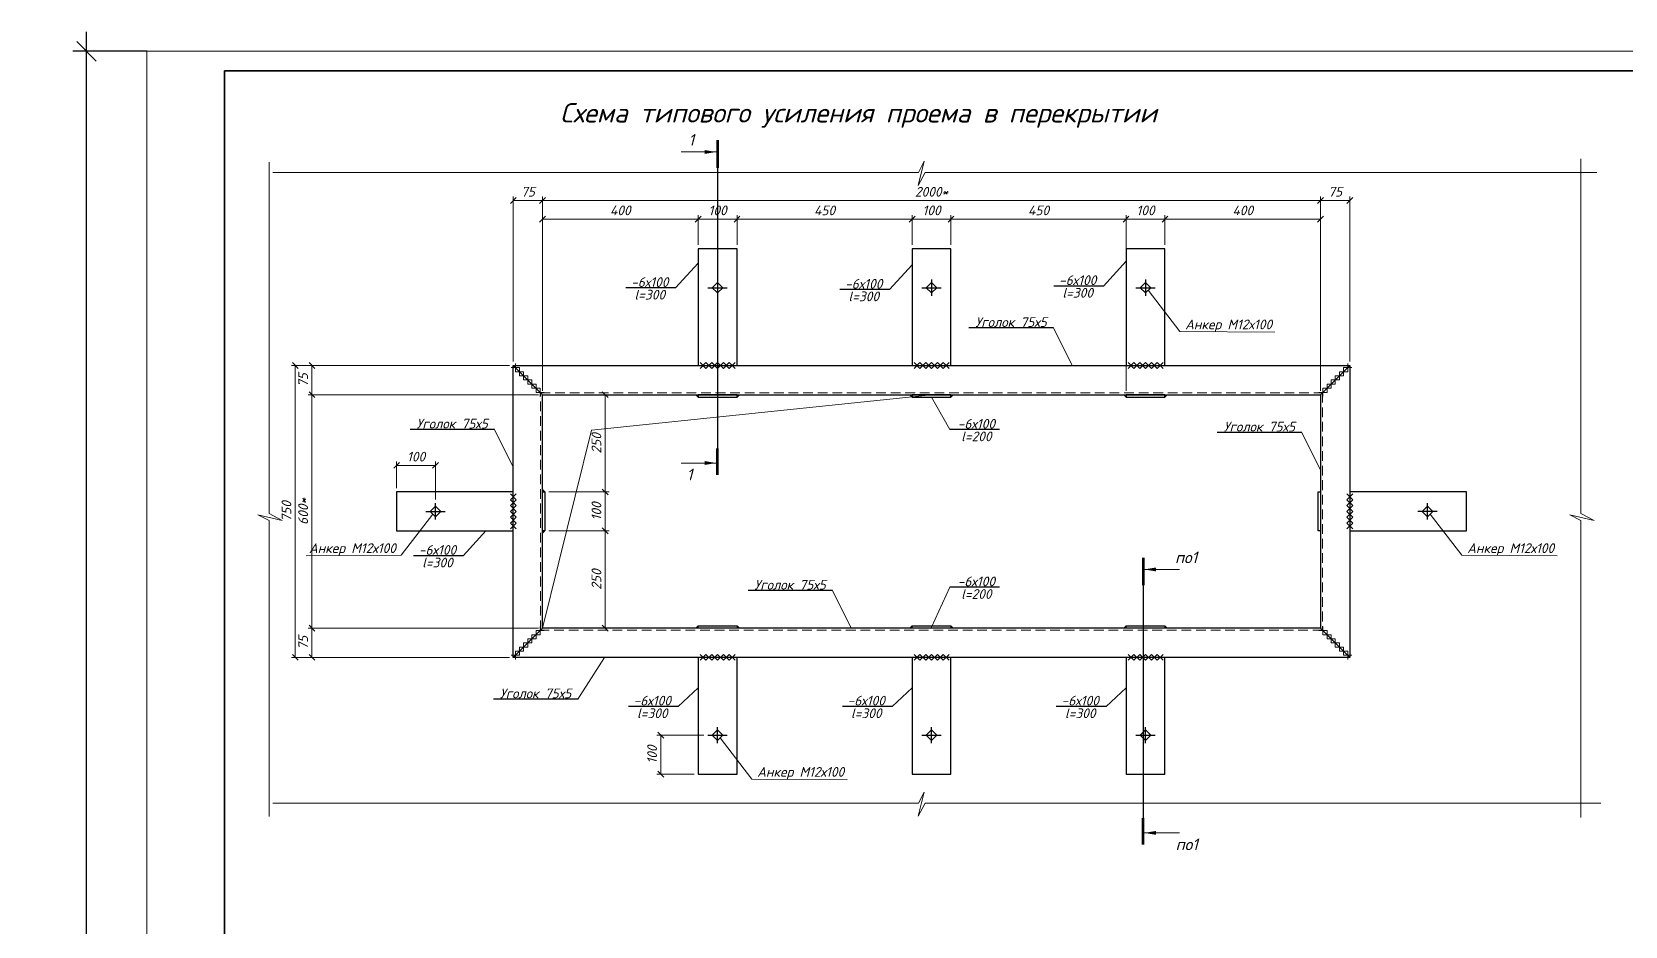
# Model space of a CAD drawing. Header units: millimetres. Extents: x 10124 to 8132345, y -95635 to 1386204.
# Drawn here: x 182564 to 186659, y 27812 to 30110 of the extents above; entities that cross this region are included whole.
import ezdxf
from ezdxf.enums import TextEntityAlignment as Align

# ---------------------------------------------------------------- set-up
doc = ezdxf.new("R2010")
doc.units = ezdxf.units.MM
doc.linetypes.add('невидимая', pattern=[0.375, 0.25, -0.125])
doc.layers.get('DEFPOINTS').update_dxf_attribs({"color": 1})
for name, color, linetype, lineweight in [('013', 7, 'Continuous', 13), ('030', 7, 'Continuous', 30), ('Размер', 140, 'Continuous', 13), ('Разрезы', 54, 'Continuous', 20)]:
    doc.layers.add(name, color=color, linetype=linetype, lineweight=lineweight)
doc.layers.add('ФВ-5', color=7, linetype='Continuous')
doc.styles.add('10', font='isocpeui.ttf', dxfattribs={"height": 25})
doc.styles.add('100', font='isocpeui.ttf', dxfattribs={"height": 250})
doc.styles.add('GOST', font='isocpeur.TTF')
doc.styles.add('БДА100', font='romand.shx', dxfattribs={"width": 0.7})
doc.dimstyles.new('10', dxfattribs={"dimtxt": 37.5, "dimasz": 15, "dimexe": 10, "dimexo": 10, "dimgap": 10, "dimtad": 1, "dimtxsty": '10', "dimblk": 'OBLIQUE', "dimcen": 2.5, "dimadec": 0, "dimazin": 0, "dimtfac": 1, "dimtmove": 0, "dimatfit": 3, "dimfxl": 1, "dimlwd": 15, "dimlwe": 15, "dimarcsym": 0})
doc.dimstyles.new('БДА1', dxfattribs={"dimtxt": 2, "dimasz": 1, "dimexe": 0.7, "dimexo": 0, "dimgap": 0.8, "dimtad": 1, "dimdec": 0, "dimrnd": 1, "dimzin": 0, "dimdsep": 46, "dimtxsty": 'БДА100', "dimblk": 'OBLIQUE', "dimcen": 2, "dimdle": 1, "dimadec": 0, "dimazin": 0, "dimtfac": 1, "dimtdec": 0, "dimtmove": 1, "dimatfit": 3, "dimldrblk": 'NONE', "dimfxl": 0.7, "dimtolj": 1, "dimtzin": 0, "dimlwd": -1, "dimlwe": -1, "dimarcsym": 0})

# ---------------------------------------------------------------- blocks, each defined once
blk = doc.blocks.new('_OBLIQUE')
at = {"color": 0, "linetype": 'ByBlock'}
blk.add_line((-0.5, -0.5), (0.5, 0.5), dxfattribs=at)
blk = doc.blocks.new('*D18')
at = {"layer": 'DEFPOINTS', "color": 0, "transparency": 16777216}
for p, q in [((-15.52, -5), (-15.52, 425)), ((0, 420), (-19.02, 420)), ((0, 0), (-19.02, 0))]:
    blk.add_line(p, q, dxfattribs=at)
for p in [(-15.52, 420), (0, 420), (0, 0)]:
    blk.add_point(p, dxfattribs=at)
at = {"layer": 'DEFPOINTS', "color": 0, "transparency": 16777216, "xscale": 5, "yscale": 5, "zscale": 5}
for p, rotation in [((-15.52, 420), 90), ((-15.52, 0), 270)]:
    blk.add_blockref('_OBLIQUE', p, dxfattribs=dict(at, rotation=rotation))
at = {"layer": 'DEFPOINTS', "color": 0, "lineweight": 0, "transparency": 16777216, "insert": (-24.52, 148.5), "char_height": 10, "attachment_point": 5, "rotation": 90, "style": 'БДА100'}
blk.add_mtext('\\A1;420', dxfattribs=at)
blk = doc.blocks.new('_None')
blk = doc.blocks.new('*D650')
at = {"layer": '013', "color": 0, "lineweight": 15, "ltscale": 100, "transparency": 16777216}
for p, q in [((183876.4, 29187.8), (183876.4, 29686.8)), ((183876.4, 29676.8), (185876.4, 29676.8)), ((185876.4, 29187.8), (185876.4, 29686.8))]:
    blk.add_line(p, q, dxfattribs=at)
at = {"layer": 'DEFPOINTS', "color": 0, "ltscale": 100, "transparency": 16777216}
for p in [(185876.4, 29676.8), (183876.4, 29177.8), (185876.4, 29177.8)]:
    blk.add_point(p, dxfattribs=at)
at = {"layer": '013', "color": 0, "lineweight": 15, "ltscale": 100, "transparency": 16777216, "xscale": 15, "yscale": 15, "zscale": 15, "rotation": 180}
blk.add_blockref('_OBLIQUE', (183876.4, 29676.8), dxfattribs=at)
at = {"layer": '013', "color": 0, "lineweight": 15, "ltscale": 100, "transparency": 16777216, "xscale": 15, "yscale": 15, "zscale": 15}
blk.add_blockref('_OBLIQUE', (185876.4, 29676.8), dxfattribs=at)
at = {"layer": '013', "color": 0, "ltscale": 100, "transparency": 16777216, "insert": (184876.4, 29699.3), "char_height": 25, "attachment_point": 5, "style": '10'}
blk.add_mtext('2000*', dxfattribs=at)
blk = doc.blocks.new('*D651')
at = {"layer": '013', "color": 0, "lineweight": 15, "ltscale": 100, "transparency": 16777216}
for p, q in [((183866.4, 29177.8), (183273.7, 29177.8)), ((183283.7, 28577.8), (183283.7, 29177.8)), ((183866.4, 28577.8), (183273.7, 28577.8))]:
    blk.add_line(p, q, dxfattribs=at)
at = {"layer": 'DEFPOINTS', "color": 0, "ltscale": 100, "transparency": 16777216}
for p in [(183283.7, 29177.8), (183876.4, 29177.8), (183876.4, 28577.8)]:
    blk.add_point(p, dxfattribs=at)
at = {"layer": '013', "color": 0, "lineweight": 15, "ltscale": 100, "transparency": 16777216, "xscale": 15, "yscale": 15, "zscale": 15}
for p, rotation in [((183283.7, 29177.8), 90), ((183283.7, 28577.8), 270)]:
    blk.add_blockref('_OBLIQUE', p, dxfattribs=dict(at, rotation=rotation))
at = {"layer": '013', "color": 0, "ltscale": 100, "transparency": 16777216, "insert": (183261.2, 28877.8), "char_height": 25, "attachment_point": 5, "rotation": 90, "style": '10'}
blk.add_mtext('600*', dxfattribs=at)
blk = doc.blocks.new('*D652')
at = {"layer": '013', "color": 0, "lineweight": 15, "ltscale": 100, "transparency": 16777216}
for p, q in [((183801.4, 29262.8), (183801.4, 29686.8)), ((183876.4, 29676.8), (183801.4, 29676.8)), ((183876.4, 29187.8), (183876.4, 29686.8))]:
    blk.add_line(p, q, dxfattribs=at)
at = {"layer": 'DEFPOINTS', "color": 0, "ltscale": 100, "transparency": 16777216}
for p in [(183801.4, 29676.8), (183801.4, 29252.8), (183876.4, 29177.8)]:
    blk.add_point(p, dxfattribs=at)
at = {"layer": '013', "color": 0, "lineweight": 15, "ltscale": 100, "transparency": 16777216, "xscale": 15, "yscale": 15, "zscale": 15, "rotation": 180}
blk.add_blockref('_OBLIQUE', (183801.4, 29676.8), dxfattribs=at)
at = {"layer": '013', "color": 0, "lineweight": 15, "ltscale": 100, "transparency": 16777216, "xscale": 15, "yscale": 15, "zscale": 15}
blk.add_blockref('_OBLIQUE', (183876.4, 29676.8), dxfattribs=at)
at = {"layer": '013', "color": 0, "ltscale": 100, "transparency": 16777216, "insert": (183838.9, 29699.4), "char_height": 25, "attachment_point": 5, "style": '10'}
blk.add_mtext('75', dxfattribs=at)
blk = doc.blocks.new('*D653')
at = {"layer": '013', "color": 0, "lineweight": 15, "ltscale": 100, "transparency": 16777216}
for p, q in [((185876.4, 29187.8), (185876.4, 29686.8)), ((185876.4, 29676.8), (185951.4, 29676.8)), ((185951.4, 29262.8), (185951.4, 29686.8))]:
    blk.add_line(p, q, dxfattribs=at)
at = {"layer": 'DEFPOINTS', "color": 0, "ltscale": 100, "transparency": 16777216}
for p in [(185951.4, 29676.8), (185951.4, 29252.8), (185876.4, 29177.8)]:
    blk.add_point(p, dxfattribs=at)
at = {"layer": '013', "color": 0, "lineweight": 15, "ltscale": 100, "transparency": 16777216, "xscale": 15, "yscale": 15, "zscale": 15, "rotation": 180}
blk.add_blockref('_OBLIQUE', (185876.4, 29676.8), dxfattribs=at)
at = {"layer": '013', "color": 0, "lineweight": 15, "ltscale": 100, "transparency": 16777216, "xscale": 15, "yscale": 15, "zscale": 15}
blk.add_blockref('_OBLIQUE', (185951.4, 29676.8), dxfattribs=at)
at = {"layer": '013', "color": 0, "ltscale": 100, "transparency": 16777216, "insert": (185913.9, 29699.4), "char_height": 25, "attachment_point": 5, "style": '10'}
blk.add_mtext('75', dxfattribs=at)
blk = doc.blocks.new('*D654')
at = {"layer": '013', "color": 0, "lineweight": 15, "ltscale": 100, "transparency": 16777216}
for p, q in [((183791.4, 29252.8), (183273.7, 29252.8)), ((183283.7, 29177.8), (183283.7, 29252.8)), ((183866.4, 29177.8), (183273.7, 29177.8))]:
    blk.add_line(p, q, dxfattribs=at)
at = {"layer": 'DEFPOINTS', "color": 0, "ltscale": 100, "transparency": 16777216}
for p in [(183283.7, 29252.8), (183801.4, 29252.8), (183876.4, 29177.8)]:
    blk.add_point(p, dxfattribs=at)
at = {"layer": '013', "color": 0, "lineweight": 15, "ltscale": 100, "transparency": 16777216, "xscale": 15, "yscale": 15, "zscale": 15}
for p, rotation in [((183283.7, 29252.8), 90), ((183283.7, 29177.8), 270)]:
    blk.add_blockref('_OBLIQUE', p, dxfattribs=dict(at, rotation=rotation))
at = {"layer": '013', "color": 0, "ltscale": 100, "transparency": 16777216, "insert": (183261.1, 29215.3), "char_height": 25, "attachment_point": 5, "rotation": 90, "style": '10'}
blk.add_mtext('75', dxfattribs=at)
blk = doc.blocks.new('*D655')
at = {"layer": '013', "color": 0, "lineweight": 15, "ltscale": 100, "transparency": 16777216}
for p, q in [((183866.4, 28577.8), (183273.7, 28577.8)), ((183283.7, 28577.8), (183283.7, 28502.8)), ((183791.4, 28502.8), (183273.7, 28502.8))]:
    blk.add_line(p, q, dxfattribs=at)
at = {"layer": 'DEFPOINTS', "color": 0, "ltscale": 100, "transparency": 16777216}
for p in [(183876.4, 28577.8), (183283.7, 28502.8), (183801.4, 28502.8)]:
    blk.add_point(p, dxfattribs=at)
at = {"layer": '013', "color": 0, "lineweight": 15, "ltscale": 100, "transparency": 16777216, "xscale": 15, "yscale": 15, "zscale": 15}
for p, rotation in [((183283.7, 28577.8), 90), ((183283.7, 28502.8), 270)]:
    blk.add_blockref('_OBLIQUE', p, dxfattribs=dict(at, rotation=rotation))
at = {"layer": '013', "color": 0, "ltscale": 100, "transparency": 16777216, "insert": (183261.1, 28540.3), "char_height": 25, "attachment_point": 5, "rotation": 90, "style": '10'}
blk.add_mtext('75', dxfattribs=at)
blk = doc.blocks.new('*D656')
at = {"layer": '013', "color": 0, "lineweight": 15, "ltscale": 100, "transparency": 16777216}
for p, q in [((183886.4, 29177.8), (184047.5, 29177.8)), ((184037.5, 29177.8), (184037.5, 28927.8)), ((183892.4, 28927.8), (184047.5, 28927.8))]:
    blk.add_line(p, q, dxfattribs=at)
at = {"layer": 'DEFPOINTS', "color": 0, "ltscale": 100, "transparency": 16777216}
for p in [(183876.4, 29177.8), (183882.4, 28927.8), (184037.5, 28927.8)]:
    blk.add_point(p, dxfattribs=at)
at = {"layer": '013', "color": 0, "lineweight": 15, "ltscale": 100, "transparency": 16777216, "xscale": 15, "yscale": 15, "zscale": 15}
for p, rotation in [((184037.5, 29177.8), 90), ((184037.5, 28927.8), 270)]:
    blk.add_blockref('_OBLIQUE', p, dxfattribs=dict(at, rotation=rotation))
at = {"layer": '013', "color": 0, "ltscale": 100, "transparency": 16777216, "insert": (184015, 29052.8), "char_height": 25, "attachment_point": 5, "rotation": 90, "style": '10'}
blk.add_mtext('250', dxfattribs=at)
blk = doc.blocks.new('*D657')
at = {"layer": '013', "color": 0, "lineweight": 15, "ltscale": 100, "transparency": 16777216}
for p, q in [((183892.4, 28927.8), (184047.5, 28927.8)), ((184037.5, 28927.8), (184037.5, 28827.8)), ((183892.4, 28827.8), (184047.5, 28827.8))]:
    blk.add_line(p, q, dxfattribs=at)
at = {"layer": 'DEFPOINTS', "color": 0, "ltscale": 100, "transparency": 16777216}
for p in [(183882.4, 28927.8), (183882.4, 28827.8), (184037.5, 28827.8)]:
    blk.add_point(p, dxfattribs=at)
at = {"layer": '013', "color": 0, "lineweight": 15, "ltscale": 100, "transparency": 16777216, "xscale": 15, "yscale": 15, "zscale": 15}
for p, rotation in [((184037.5, 28927.8), 90), ((184037.5, 28827.8), 270)]:
    blk.add_blockref('_OBLIQUE', p, dxfattribs=dict(at, rotation=rotation))
at = {"layer": '013', "color": 0, "ltscale": 100, "transparency": 16777216, "insert": (184015, 28877.8), "char_height": 25, "attachment_point": 5, "rotation": 90, "style": '10'}
blk.add_mtext('100', dxfattribs=at)
blk = doc.blocks.new('*D658')
at = {"layer": '013', "color": 0, "lineweight": 15, "ltscale": 100, "transparency": 16777216}
for p, q in [((183892.4, 28827.8), (184047.5, 28827.8)), ((184037.5, 28577.8), (184037.5, 28827.8)), ((183886.4, 28577.8), (184047.5, 28577.8))]:
    blk.add_line(p, q, dxfattribs=at)
at = {"layer": 'DEFPOINTS', "color": 0, "ltscale": 100, "transparency": 16777216}
for p in [(183882.4, 28827.8), (184037.5, 28827.8), (183876.4, 28577.8)]:
    blk.add_point(p, dxfattribs=at)
at = {"layer": '013', "color": 0, "lineweight": 15, "ltscale": 100, "transparency": 16777216, "xscale": 15, "yscale": 15, "zscale": 15}
for p, rotation in [((184037.5, 28827.8), 90), ((184037.5, 28577.8), 270)]:
    blk.add_blockref('_OBLIQUE', p, dxfattribs=dict(at, rotation=rotation))
at = {"layer": '013', "color": 0, "ltscale": 100, "transparency": 16777216, "insert": (184015, 28702.8), "char_height": 25, "attachment_point": 5, "rotation": 90, "style": '10'}
blk.add_mtext('250', dxfattribs=at)
blk = doc.blocks.new('*D659')
at = {"layer": '013', "color": 0, "lineweight": 15, "ltscale": 100, "transparency": 16777216}
for p, q in [((183876.4, 29187.8), (183876.4, 29639)), ((183876.4, 29629), (184276.4, 29629)), ((184276.4, 29562.8), (184276.4, 29639))]:
    blk.add_line(p, q, dxfattribs=at)
at = {"layer": 'DEFPOINTS', "color": 0, "ltscale": 100, "transparency": 16777216}
for p in [(184276.4, 29629), (184276.4, 29552.8), (183876.4, 29177.8)]:
    blk.add_point(p, dxfattribs=at)
at = {"layer": '013', "color": 0, "lineweight": 15, "ltscale": 100, "transparency": 16777216, "xscale": 15, "yscale": 15, "zscale": 15, "rotation": 180}
blk.add_blockref('_OBLIQUE', (183876.4, 29629), dxfattribs=at)
at = {"layer": '013', "color": 0, "lineweight": 15, "ltscale": 100, "transparency": 16777216, "xscale": 15, "yscale": 15, "zscale": 15}
blk.add_blockref('_OBLIQUE', (184276.4, 29629), dxfattribs=at)
at = {"layer": '013', "color": 0, "ltscale": 100, "transparency": 16777216, "insert": (184076.4, 29651.5), "char_height": 25, "attachment_point": 5, "style": '10'}
blk.add_mtext('400', dxfattribs=at)
blk = doc.blocks.new('*D660')
at = {"layer": '013', "color": 0, "lineweight": 15, "ltscale": 100, "transparency": 16777216}
for p, q in [((184276.4, 29562.8), (184276.4, 29639)), ((184276.4, 29629), (184376.4, 29629)), ((184376.4, 29562.8), (184376.4, 29639))]:
    blk.add_line(p, q, dxfattribs=at)
at = {"layer": 'DEFPOINTS', "color": 0, "ltscale": 100, "transparency": 16777216}
for p in [(184376.4, 29629), (184276.4, 29552.8), (184376.4, 29552.8)]:
    blk.add_point(p, dxfattribs=at)
at = {"layer": '013', "color": 0, "lineweight": 15, "ltscale": 100, "transparency": 16777216, "xscale": 15, "yscale": 15, "zscale": 15, "rotation": 180}
blk.add_blockref('_OBLIQUE', (184276.4, 29629), dxfattribs=at)
at = {"layer": '013', "color": 0, "lineweight": 15, "ltscale": 100, "transparency": 16777216, "xscale": 15, "yscale": 15, "zscale": 15}
blk.add_blockref('_OBLIQUE', (184376.4, 29629), dxfattribs=at)
at = {"layer": '013', "color": 0, "ltscale": 100, "transparency": 16777216, "insert": (184326.4, 29651.5), "char_height": 25, "attachment_point": 5, "style": '10'}
blk.add_mtext('100', dxfattribs=at)
blk = doc.blocks.new('*D661')
at = {"layer": '013', "color": 0, "lineweight": 15, "ltscale": 100, "transparency": 16777216}
for p, q in [((184376.4, 29562.8), (184376.4, 29639)), ((184376.4, 29629), (184826.4, 29629)), ((184826.4, 29562.8), (184826.4, 29639))]:
    blk.add_line(p, q, dxfattribs=at)
at = {"layer": 'DEFPOINTS', "color": 0, "ltscale": 100, "transparency": 16777216}
for p in [(184826.4, 29629), (184376.4, 29552.8), (184826.4, 29552.8)]:
    blk.add_point(p, dxfattribs=at)
at = {"layer": '013', "color": 0, "lineweight": 15, "ltscale": 100, "transparency": 16777216, "xscale": 15, "yscale": 15, "zscale": 15, "rotation": 180}
blk.add_blockref('_OBLIQUE', (184376.4, 29629), dxfattribs=at)
at = {"layer": '013', "color": 0, "lineweight": 15, "ltscale": 100, "transparency": 16777216, "xscale": 15, "yscale": 15, "zscale": 15}
blk.add_blockref('_OBLIQUE', (184826.4, 29629), dxfattribs=at)
at = {"layer": '013', "color": 0, "ltscale": 100, "transparency": 16777216, "insert": (184601.4, 29651.5), "char_height": 25, "attachment_point": 5, "style": '10'}
blk.add_mtext('450', dxfattribs=at)
blk = doc.blocks.new('*D662')
at = {"layer": '013', "color": 0, "lineweight": 15, "ltscale": 100, "transparency": 16777216}
for p, q in [((184926.4, 29562.8), (184926.4, 29639)), ((184926.4, 29629), (185376.4, 29629)), ((185376.4, 29187.8), (185376.4, 29639))]:
    blk.add_line(p, q, dxfattribs=at)
at = {"layer": 'DEFPOINTS', "color": 0, "ltscale": 100, "transparency": 16777216}
for p in [(185376.4, 29629), (184926.4, 29552.8), (185376.4, 29177.8)]:
    blk.add_point(p, dxfattribs=at)
at = {"layer": '013', "color": 0, "lineweight": 15, "ltscale": 100, "transparency": 16777216, "xscale": 15, "yscale": 15, "zscale": 15, "rotation": 180}
blk.add_blockref('_OBLIQUE', (184926.4, 29629), dxfattribs=at)
at = {"layer": '013', "color": 0, "lineweight": 15, "ltscale": 100, "transparency": 16777216, "xscale": 15, "yscale": 15, "zscale": 15}
blk.add_blockref('_OBLIQUE', (185376.4, 29629), dxfattribs=at)
at = {"layer": '013', "color": 0, "ltscale": 100, "transparency": 16777216, "insert": (185151.4, 29651.5), "char_height": 25, "attachment_point": 5, "style": '10'}
blk.add_mtext('450', dxfattribs=at)
blk = doc.blocks.new('*D663')
at = {"layer": '013', "color": 0, "lineweight": 15, "ltscale": 100, "transparency": 16777216}
for p, q in [((184826.4, 29562.8), (184826.4, 29639)), ((184826.4, 29629), (184926.4, 29629)), ((184926.4, 29562.8), (184926.4, 29639))]:
    blk.add_line(p, q, dxfattribs=at)
at = {"layer": 'DEFPOINTS', "color": 0, "ltscale": 100, "transparency": 16777216}
for p in [(184926.4, 29629), (184826.4, 29552.8), (184926.4, 29552.8)]:
    blk.add_point(p, dxfattribs=at)
at = {"layer": '013', "color": 0, "lineweight": 15, "ltscale": 100, "transparency": 16777216, "xscale": 15, "yscale": 15, "zscale": 15, "rotation": 180}
blk.add_blockref('_OBLIQUE', (184826.4, 29629), dxfattribs=at)
at = {"layer": '013', "color": 0, "lineweight": 15, "ltscale": 100, "transparency": 16777216, "xscale": 15, "yscale": 15, "zscale": 15}
blk.add_blockref('_OBLIQUE', (184926.4, 29629), dxfattribs=at)
at = {"layer": '013', "color": 0, "ltscale": 100, "transparency": 16777216, "insert": (184876.4, 29651.5), "char_height": 25, "attachment_point": 5, "style": '10'}
blk.add_mtext('100', dxfattribs=at)
blk = doc.blocks.new('*D664')
at = {"layer": '013', "color": 0, "lineweight": 15, "ltscale": 100, "transparency": 16777216}
for p, q in [((185376.4, 29562.8), (185376.4, 29639)), ((185376.4, 29629), (185476.4, 29629)), ((185476.4, 29562.8), (185476.4, 29639))]:
    blk.add_line(p, q, dxfattribs=at)
at = {"layer": 'DEFPOINTS', "color": 0, "ltscale": 100, "transparency": 16777216}
for p in [(185476.4, 29629), (185376.4, 29552.8), (185476.4, 29552.8)]:
    blk.add_point(p, dxfattribs=at)
at = {"layer": '013', "color": 0, "lineweight": 15, "ltscale": 100, "transparency": 16777216, "xscale": 15, "yscale": 15, "zscale": 15, "rotation": 180}
blk.add_blockref('_OBLIQUE', (185376.4, 29629), dxfattribs=at)
at = {"layer": '013', "color": 0, "lineweight": 15, "ltscale": 100, "transparency": 16777216, "xscale": 15, "yscale": 15, "zscale": 15}
blk.add_blockref('_OBLIQUE', (185476.4, 29629), dxfattribs=at)
at = {"layer": '013', "color": 0, "ltscale": 100, "transparency": 16777216, "insert": (185426.4, 29651.5), "char_height": 25, "attachment_point": 5, "style": '10'}
blk.add_mtext('100', dxfattribs=at)
blk = doc.blocks.new('*D665')
at = {"layer": '013', "color": 0, "lineweight": 15, "ltscale": 100, "transparency": 16777216}
for p, q in [((185476.4, 29562.8), (185476.4, 29639)), ((185476.4, 29629), (185876.4, 29629)), ((185876.4, 29187.8), (185876.4, 29639))]:
    blk.add_line(p, q, dxfattribs=at)
at = {"layer": 'DEFPOINTS', "color": 0, "ltscale": 100, "transparency": 16777216}
for p in [(185876.4, 29629), (185476.4, 29552.8), (185876.4, 29177.8)]:
    blk.add_point(p, dxfattribs=at)
at = {"layer": '013', "color": 0, "lineweight": 15, "ltscale": 100, "transparency": 16777216, "xscale": 15, "yscale": 15, "zscale": 15, "rotation": 180}
blk.add_blockref('_OBLIQUE', (185476.4, 29629), dxfattribs=at)
at = {"layer": '013', "color": 0, "lineweight": 15, "ltscale": 100, "transparency": 16777216, "xscale": 15, "yscale": 15, "zscale": 15}
blk.add_blockref('_OBLIQUE', (185876.4, 29629), dxfattribs=at)
at = {"layer": '013', "color": 0, "ltscale": 100, "transparency": 16777216, "insert": (185676.4, 29651.5), "char_height": 25, "attachment_point": 5, "style": '10'}
blk.add_mtext('400', dxfattribs=at)
blk = doc.blocks.new('*U670')
at = {"layer": 'DEFPOINTS'}
blk.add_line((0, 0), (72.11, 0), dxfattribs=at)
at = {"layer": 'Разрезы', "color": 0}
for p, q in [((-4.07, 0.35), (-4.07, 9.4)), ((75.87, 0.35), (75.87, 9.4))]:
    blk.add_line(p, q, dxfattribs=at)
at = {"layer": 'Разрезы', "color": 0, "lineweight": 60}
for p, q in [((-7.07, 0), (0, 0)), ((78.87, 0), (72.11, 0))]:
    blk.add_line(p, q, dxfattribs=at)
at = {"layer": 'Разрезы', "color": 0}
for points in [[(-4.07, 0.35), (-3.57, 3.35), (-4.57, 3.35)], [(75.87, 0.35), (75.36, 3.35), (76.37, 3.35)]]:
    blk.add_solid(points, dxfattribs=at)
at = {"layer": 'Разрезы', "color": 0, "style": '100'}
for tag, p in [('1', (-7.17, 6.76)), ('2', (78.81, 7.19))]:
    blk.add_attdef(tag, text='', height=3, dxfattribs=at).set_placement(p, align=Align.MIDDLE_CENTER)
blk = doc.blocks.new('*U668')
at = {"layer": 'DEFPOINTS'}
blk.add_line((0, 0), (59.87, 0), dxfattribs=at)
at = {"layer": 'Разрезы', "color": 0, "lineweight": 60}
for p, q in [((-7.07, 0), (0, 0)), ((66.63, 0), (59.87, 0))]:
    blk.add_line(p, q, dxfattribs=at)
at = {"layer": 'Разрезы', "color": 0}
for p, q in [((-4.07, -0.35), (-4.07, -9.4)), ((63.63, -0.35), (63.63, -9.4))]:
    blk.add_line(p, q, dxfattribs=at)
for points in [[(-4.07, -0.35), (-3.57, -3.35), (-4.57, -3.35)], [(63.63, -0.35), (63.12, -3.35), (64.13, -3.35)]]:
    blk.add_solid(points, dxfattribs=at)
at = {"layer": 'Разрезы', "color": 0, "style": '100'}
for tag, p in [('1', (-7.17, -11.08)), ('2', (66.57, -11.24))]:
    blk.add_attdef(tag, text='', height=3, dxfattribs=at).set_placement(p, align=Align.MIDDLE_CENTER)
blk = doc.blocks.new('*D669')
at = {"layer": '013', "color": 0, "lineweight": 15, "ltscale": 100, "transparency": 16777216}
for p, q in [((183791.4, 29252.8), (183230.9, 29252.8)), ((183240.9, 28502.8), (183240.9, 29252.8)), ((183791.4, 28502.8), (183230.9, 28502.8))]:
    blk.add_line(p, q, dxfattribs=at)
at = {"layer": 'DEFPOINTS', "color": 0, "ltscale": 100, "transparency": 16777216}
for p in [(183240.9, 29252.8), (183801.4, 29252.8), (183801.4, 28502.8)]:
    blk.add_point(p, dxfattribs=at)
at = {"layer": '013', "color": 0, "lineweight": 15, "ltscale": 100, "transparency": 16777216, "xscale": 15, "yscale": 15, "zscale": 15}
for p, rotation in [((183240.9, 29252.8), 90), ((183240.9, 28502.8), 270)]:
    blk.add_blockref('_OBLIQUE', p, dxfattribs=dict(at, rotation=rotation))
at = {"layer": '013', "color": 0, "ltscale": 100, "transparency": 16777216, "insert": (183218.2, 28877.8), "char_height": 25, "attachment_point": 5, "rotation": 90, "style": '10'}
blk.add_mtext('750', dxfattribs=at)
blk = doc.blocks.new('*D671')
at = {"layer": '013', "color": 0, "lineweight": 15, "ltscale": 100, "transparency": 16777216}
for p, q in [((183501.4, 28937.8), (183501.4, 29006.1)), ((183501.4, 28996.1), (183601.4, 28996.1)), ((183601.4, 28908.7), (183601.4, 29006.1))]:
    blk.add_line(p, q, dxfattribs=at)
at = {"layer": 'DEFPOINTS', "color": 0, "ltscale": 100, "transparency": 16777216}
for p in [(183601.4, 28996.1), (183501.4, 28927.8), (183601.4, 28898.7)]:
    blk.add_point(p, dxfattribs=at)
at = {"layer": '013', "color": 0, "lineweight": 15, "ltscale": 100, "transparency": 16777216, "xscale": 15, "yscale": 15, "zscale": 15, "rotation": 180}
blk.add_blockref('_OBLIQUE', (183501.4, 28996.1), dxfattribs=at)
at = {"layer": '013', "color": 0, "lineweight": 15, "ltscale": 100, "transparency": 16777216, "xscale": 15, "yscale": 15, "zscale": 15}
blk.add_blockref('_OBLIQUE', (183601.4, 28996.1), dxfattribs=at)
at = {"layer": '013', "color": 0, "ltscale": 100, "transparency": 16777216, "insert": (183551.4, 29018.6), "char_height": 25, "attachment_point": 5, "style": '10'}
blk.add_mtext('100', dxfattribs=at)
blk = doc.blocks.new('*D672')
at = {"layer": '013', "color": 0, "lineweight": 15, "ltscale": 100, "transparency": 16777216}
for p, q in [((184291.3, 28302.8), (184170.5, 28302.8)), ((184180.5, 28202.8), (184180.5, 28302.8)), ((184266.4, 28202.8), (184170.5, 28202.8))]:
    blk.add_line(p, q, dxfattribs=at)
at = {"layer": 'DEFPOINTS', "color": 0, "ltscale": 100, "transparency": 16777216}
for p in [(184180.5, 28302.8), (184301.3, 28302.8), (184276.4, 28202.8)]:
    blk.add_point(p, dxfattribs=at)
at = {"layer": '013', "color": 0, "lineweight": 15, "ltscale": 100, "transparency": 16777216, "xscale": 15, "yscale": 15, "zscale": 15}
for p, rotation in [((184180.5, 28302.8), 90), ((184180.5, 28202.8), 270)]:
    blk.add_blockref('_OBLIQUE', p, dxfattribs=dict(at, rotation=rotation))
at = {"layer": '013', "color": 0, "ltscale": 100, "transparency": 16777216, "insert": (184158, 28252.8), "char_height": 25, "attachment_point": 5, "rotation": 90, "style": '10'}
blk.add_mtext('100', dxfattribs=at)
blk = doc.blocks.new('*U16')
at = {"color": 44, "lineweight": 20, "ltscale": 10}
for p, q in [((594, 420), (0, 420)), ((0, 420), (0, 0))]:
    blk.add_line(p, q, dxfattribs=at)
at = {"color": 137, "lineweight": 35, "ltscale": 10}
for p, q in [((589, 415), (20, 415)), ((20, 415), (20, 5))]:
    blk.add_line(p, q, dxfattribs=at)
at = {"color": 44, "lineweight": 13, "style": 'GOST', "oblique": 10, "width": 0.8}
for tag in ['ФОРМАТВЕРТ', 'ФОРМАТГОРИЗ']:
    blk.add_attdef(tag, (542.98, 1.6), '', height=2, dxfattribs=at)
at = {"layer": 'DEFPOINTS', "color": 251, "lineweight": 0}
dim = blk.add_linear_dim(base=(-15.52, 420), p1=(0, 0), p2=(0, 420), angle=90, dimstyle='БДА1', override={"dimscale": 5}, dxfattribs=at)
dim.commit()
dim.dimension.update_dxf_attribs({"geometry": '*D18', "text_midpoint": (-15.52, 148.5), "dimtype": 128})

msp = doc.modelspace()

# ---------------------------------------------------------------- hatches: boundary and pattern name
at = {"layer": 'ФВ-5', "ltscale": 100}
h = msp.add_hatch(color=256, dxfattribs=at)
h.dxf.hatch_style = 1
h.paths.add_polyline_path([(184270.406, 29177.809), (184276.406, 29177.809), (184276.406, 29171.809)])
h = msp.add_hatch(color=256, dxfattribs=at)
h.dxf.hatch_style = 1
h.paths.add_polyline_path([(184382.406, 29177.809), (184376.406, 29177.809), (184376.406, 29171.809)])
h = msp.add_hatch(color=256, dxfattribs=at)
h.dxf.hatch_style = 1
h.paths.add_polyline_path([(184820.406, 29177.809), (184826.406, 29177.809), (184826.406, 29171.809)])
h = msp.add_hatch(color=256, dxfattribs=at)
h.dxf.hatch_style = 1
h.paths.add_polyline_path([(184932.406, 29177.809), (184926.406, 29177.809), (184926.406, 29171.809)])
h = msp.add_hatch(color=256, dxfattribs=at)
h.dxf.hatch_style = 1
h.paths.add_polyline_path([(185370.406, 29177.809), (185376.406, 29177.809), (185376.406, 29171.809)])
h = msp.add_hatch(color=256, dxfattribs=at)
h.dxf.hatch_style = 1
h.paths.add_polyline_path([(185482.406, 29177.809), (185476.406, 29177.809), (185476.406, 29171.809)])
h = msp.add_hatch(color=256, dxfattribs=at)
h.dxf.hatch_style = 1
h.paths.add_polyline_path([(183876.406, 28933.809), (183876.406, 28927.809), (183882.406, 28927.809)])
h = msp.add_hatch(color=256, dxfattribs=at)
h.dxf.hatch_style = 1
h.paths.add_polyline_path([(183876.406, 28821.809), (183876.406, 28827.809), (183882.406, 28827.809)])
h = msp.add_hatch(color=256, dxfattribs=at)
h.dxf.hatch_style = 1
h.paths.add_polyline_path([(184270.406, 28577.809), (184276.406, 28577.809), (184276.406, 28583.809)])
h = msp.add_hatch(color=256, dxfattribs=at)
h.dxf.hatch_style = 1
h.paths.add_polyline_path([(184382.406, 28577.809), (184376.406, 28577.809), (184376.406, 28583.809)])
h = msp.add_hatch(color=256, dxfattribs=at)
h.dxf.hatch_style = 1
h.paths.add_polyline_path([(184820.406, 28577.809), (184826.406, 28577.809), (184826.406, 28583.809)])
h = msp.add_hatch(color=256, dxfattribs=at)
h.dxf.hatch_style = 1
h.paths.add_polyline_path([(184932.406, 28577.809), (184926.406, 28577.809), (184926.406, 28583.809)])
h = msp.add_hatch(color=256, dxfattribs=at)
h.dxf.hatch_style = 1
h.paths.add_polyline_path([(185370.406, 28577.809), (185376.406, 28577.809), (185376.406, 28583.809)])
h = msp.add_hatch(color=256, dxfattribs=at)
h.dxf.hatch_style = 1
h.paths.add_polyline_path([(185482.406, 28577.809), (185476.406, 28577.809), (185476.406, 28583.809)])

# ---------------------------------------------------------------- linework, layer by layer
at = {"ltscale": 100}
for p, q in [((184218.487, 29452.164), (184090.596, 29452.164)), ((184301.348, 29452.809), (184351.463, 29452.809)), ((184326.406, 29473.673), (184326.406, 29431.944)), ((184768.487, 29447.802), (184640.596, 29447.802)), ((184851.348, 29452.809), (184901.463, 29452.809)), ((184876.406, 29473.673), (184876.406, 29431.944)), ((185318.487, 29457.027), (185190.596, 29457.027)), ((185401.348, 29452.809), (185451.463, 29452.809)), ((185426.406, 29473.673), (185426.406, 29431.944)), ((185189.753, 29349.337), (184972.684, 29349.337)), ((183753.037, 29088.386), (183535.967, 29088.386)), ((185051.491, 29088.01), (184923.6, 29088.01)), ((185828.037, 29080.715), (185610.967, 29080.715)), ((183576.348, 28877.809), (183626.463, 28877.809)), ((183601.406, 28856.944), (183601.406, 28898.673)), ((186176.463, 28877.809), (186126.348, 28877.809)), ((186151.406, 28856.944), (186151.406, 28898.673)), ((183672.777, 28763.811), (183544.886, 28763.811)), ((184621.719, 28674.337), (184404.65, 28674.337)), ((185051.491, 28682.925), (184923.6, 28682.925)), ((183967.436, 28395.117), (183750.366, 28395.117)), ((184225.017, 28376.518), (184097.125, 28376.518)), ((184775.017, 28376.518), (184647.125, 28376.518)), ((185325.017, 28376.518), (185197.125, 28376.518)), ((184301.348, 28302.809), (184351.463, 28302.809)), ((184326.406, 28281.944), (184326.406, 28323.673)), ((184851.348, 28302.809), (184901.463, 28302.809)), ((184876.406, 28281.944), (184876.406, 28323.673)), ((185401.348, 28302.809), (185451.463, 28302.809)), ((185426.406, 28281.944), (185426.406, 28323.673))]:
    msp.add_line(p, q, dxfattribs=at)
at = {"layer": '013', "ltscale": 100}
for p, q in [((184276.406, 29516.161), (184218.487, 29452.164)), ((184826.406, 29511.799), (184768.487, 29447.802)), ((185376.406, 29521.025), (185318.487, 29457.027)), ((185238.123, 29252.809), (185189.753, 29349.337)), ((183817.295, 29247.526), (183796.082, 29247.526)), ((183806.688, 29258.133), (183806.688, 29236.919)), ((183817.295, 29247.526), (183817.295, 29226.313)), ((184296.406, 29260.309), (184281.406, 29245.309)), ((184296.406, 29245.309), (184281.406, 29260.309)), ((184311.406, 29260.309), (184296.406, 29245.309)), ((184311.406, 29245.309), (184296.406, 29260.309)), ((184326.406, 29260.309), (184311.406, 29245.309)), ((184326.406, 29245.309), (184311.406, 29260.309)), ((184341.406, 29260.309), (184326.406, 29245.309)), ((184341.406, 29245.309), (184326.406, 29260.309)), ((184356.406, 29260.309), (184341.406, 29245.309)), ((184356.406, 29245.309), (184341.406, 29260.309)), ((184371.406, 29260.309), (184356.406, 29245.309)), ((184371.406, 29245.309), (184356.406, 29260.309)), ((184846.406, 29260.309), (184831.406, 29245.309)), ((184846.406, 29245.309), (184831.406, 29260.309)), ((184861.406, 29260.309), (184846.406, 29245.309)), ((184861.406, 29245.309), (184846.406, 29260.309)), ((184876.406, 29260.309), (184861.406, 29245.309)), ((184876.406, 29245.309), (184861.406, 29260.309)), ((184891.406, 29260.309), (184876.406, 29245.309)), ((184891.406, 29245.309), (184876.406, 29260.309)), ((184906.406, 29260.309), (184891.406, 29245.309)), ((184906.406, 29245.309), (184891.406, 29260.309)), ((184921.406, 29260.309), (184906.406, 29245.309)), ((184921.406, 29245.309), (184906.406, 29260.309)), ((185396.406, 29260.309), (185381.406, 29245.309)), ((185396.406, 29245.309), (185381.406, 29260.309)), ((185411.406, 29260.309), (185396.406, 29245.309)), ((185411.406, 29245.309), (185396.406, 29260.309)), ((185426.406, 29260.309), (185411.406, 29245.309)), ((185426.406, 29245.309), (185411.406, 29260.309)), ((185441.406, 29260.309), (185426.406, 29245.309)), ((185441.406, 29245.309), (185426.406, 29260.309)), ((185456.406, 29260.309), (185441.406, 29245.309)), ((185456.406, 29245.309), (185441.406, 29260.309)), ((185471.406, 29260.309), (185456.406, 29245.309)), ((185471.406, 29245.309), (185456.406, 29260.309)), ((185935.517, 29247.526), (185935.517, 29226.313)), ((185935.517, 29247.526), (185956.73, 29247.526)), ((185946.123, 29258.133), (185946.123, 29236.919)), ((183827.902, 29236.919), (183806.688, 29236.919)), ((183838.508, 29226.313), (183817.295, 29226.313)), ((183827.902, 29236.919), (183827.902, 29215.706)), ((183849.115, 29215.706), (183827.902, 29215.706)), ((183838.508, 29226.313), (183838.508, 29205.1)), ((183859.721, 29205.1), (183838.508, 29205.1)), ((183849.115, 29215.706), (183849.115, 29194.493)), ((183859.721, 29205.1), (183859.721, 29183.886)), ((185893.09, 29205.1), (185914.303, 29205.1)), ((185893.09, 29205.1), (185893.09, 29183.886)), ((185903.697, 29215.706), (185903.697, 29194.493)), ((185903.697, 29215.706), (185924.91, 29215.706)), ((185914.303, 29226.313), (185935.517, 29226.313)), ((185914.303, 29226.313), (185914.303, 29205.1)), ((185924.91, 29236.919), (185924.91, 29215.706)), ((185924.91, 29236.919), (185946.123, 29236.919)), ((183870.328, 29194.493), (183849.115, 29194.493)), ((183880.935, 29183.886), (183859.721, 29183.886)), ((183870.328, 29194.493), (183870.328, 29173.28)), ((184270.406, 29177.809), (184276.406, 29171.809)), ((184382.406, 29177.809), (184376.406, 29171.809)), ((184820.406, 29177.809), (184826.406, 29171.809)), ((184923.6, 29088.01), (184876.406, 29171.809)), ((184932.406, 29177.809), (184926.406, 29171.809)), ((185370.406, 29177.809), (185376.406, 29171.809)), ((185482.406, 29177.809), (185476.406, 29171.809)), ((185871.877, 29183.886), (185893.09, 29183.886)), ((185882.484, 29194.493), (185882.484, 29173.28)), ((185882.484, 29194.493), (185903.697, 29194.493)), ((183801.406, 28991.857), (183753.037, 29088.386)), ((185876.406, 28984.187), (185828.037, 29080.715)), ((183793.906, 28922.809), (183808.906, 28907.809)), ((183808.906, 28922.809), (183793.906, 28907.809)), ((183876.406, 28933.809), (183882.406, 28927.809)), ((185943.906, 28922.809), (185958.906, 28907.809)), ((185958.906, 28922.809), (185943.906, 28907.809)), ((183793.906, 28907.809), (183808.906, 28892.809)), ((183808.906, 28907.809), (183793.906, 28892.809)), ((183793.906, 28892.809), (183808.906, 28877.809)), ((183808.906, 28892.809), (183793.906, 28877.809)), ((183793.906, 28877.809), (183808.906, 28862.809)), ((183808.906, 28877.809), (183793.906, 28862.809)), ((185943.906, 28907.809), (185958.906, 28892.809)), ((185958.906, 28907.809), (185943.906, 28892.809)), ((185943.906, 28892.809), (185958.906, 28877.809)), ((185958.906, 28892.809), (185943.906, 28877.809)), ((185943.906, 28877.809), (185958.906, 28862.809)), ((185958.906, 28877.809), (185943.906, 28862.809)), ((183793.906, 28862.809), (183808.906, 28847.809)), ((183808.906, 28862.809), (183793.906, 28847.809)), ((183793.906, 28847.809), (183808.906, 28832.809)), ((183808.906, 28847.809), (183793.906, 28832.809)), ((185943.906, 28862.809), (185958.906, 28847.809)), ((185958.906, 28862.809), (185943.906, 28847.809)), ((185943.906, 28847.809), (185958.906, 28832.809)), ((185958.906, 28847.809), (185943.906, 28832.809)), ((183730.696, 28827.809), (183672.777, 28763.811)), ((183876.406, 28821.809), (183882.406, 28827.809)), ((184670.088, 28577.809), (184621.719, 28674.337)), ((184923.6, 28682.925), (184876.406, 28580.809)), ((183859.721, 28550.518), (183838.508, 28550.518)), ((183838.508, 28529.304), (183838.508, 28550.518)), ((183849.115, 28539.911), (183849.115, 28561.124)), ((183870.328, 28561.124), (183849.115, 28561.124)), ((183880.935, 28571.731), (183859.721, 28571.731)), ((183859.721, 28550.518), (183859.721, 28571.731)), ((183870.328, 28561.124), (183870.328, 28582.337)), ((184270.406, 28577.809), (184276.406, 28583.809)), ((184376.406, 28577.809), (184276.406, 28577.809)), ((184382.406, 28577.809), (184376.406, 28583.809)), ((184820.406, 28577.809), (184826.406, 28583.809)), ((184932.406, 28577.809), (184926.406, 28583.809)), ((185370.406, 28577.809), (185376.406, 28583.809)), ((185482.406, 28577.809), (185476.406, 28583.809)), ((185871.877, 28571.731), (185893.09, 28571.731)), ((185882.484, 28561.124), (185882.484, 28582.337)), ((185882.484, 28561.124), (185903.697, 28561.124)), ((185893.09, 28550.518), (185893.09, 28571.731)), ((185893.09, 28550.518), (185914.303, 28550.518)), ((185903.697, 28539.911), (185903.697, 28561.124)), ((185914.303, 28529.304), (185914.303, 28550.518)), ((183817.295, 28508.091), (183796.082, 28508.091)), ((183827.902, 28518.698), (183806.688, 28518.698)), ((183806.688, 28497.485), (183806.688, 28518.698)), ((183838.508, 28529.304), (183817.295, 28529.304)), ((183817.295, 28508.091), (183817.295, 28529.304)), ((183827.902, 28518.698), (183827.902, 28539.911)), ((183849.115, 28539.911), (183827.902, 28539.911)), ((184296.406, 28510.309), (184281.406, 28495.309)), ((184296.406, 28495.309), (184281.406, 28510.309)), ((184311.406, 28510.309), (184296.406, 28495.309)), ((184311.406, 28495.309), (184296.406, 28510.309)), ((184326.406, 28510.309), (184311.406, 28495.309)), ((184326.406, 28495.309), (184311.406, 28510.309)), ((184341.406, 28510.309), (184326.406, 28495.309)), ((184341.406, 28495.309), (184326.406, 28510.309)), ((184356.406, 28510.309), (184341.406, 28495.309)), ((184356.406, 28495.309), (184341.406, 28510.309)), ((184371.406, 28510.309), (184356.406, 28495.309)), ((184371.406, 28495.309), (184356.406, 28510.309)), ((184846.406, 28510.309), (184831.406, 28495.309)), ((184846.406, 28495.309), (184831.406, 28510.309)), ((184861.406, 28510.309), (184846.406, 28495.309)), ((184861.406, 28495.309), (184846.406, 28510.309)), ((184876.406, 28510.309), (184861.406, 28495.309)), ((184876.406, 28495.309), (184861.406, 28510.309)), ((184891.406, 28510.309), (184876.406, 28495.309)), ((184891.406, 28495.309), (184876.406, 28510.309)), ((184906.406, 28510.309), (184891.406, 28495.309)), ((184906.406, 28495.309), (184891.406, 28510.309)), ((184921.406, 28510.309), (184906.406, 28495.309)), ((184921.406, 28495.309), (184906.406, 28510.309)), ((185396.406, 28510.309), (185381.406, 28495.309)), ((185396.406, 28495.309), (185381.406, 28510.309)), ((185411.406, 28510.309), (185396.406, 28495.309)), ((185411.406, 28495.309), (185396.406, 28510.309)), ((185426.406, 28510.309), (185411.406, 28495.309)), ((185426.406, 28495.309), (185411.406, 28510.309)), ((185441.406, 28510.309), (185426.406, 28495.309)), ((185441.406, 28495.309), (185426.406, 28510.309)), ((185456.406, 28510.309), (185441.406, 28495.309)), ((185456.406, 28495.309), (185441.406, 28510.309)), ((185471.406, 28510.309), (185456.406, 28495.309)), ((185471.406, 28495.309), (185456.406, 28510.309)), ((185903.697, 28539.911), (185924.91, 28539.911)), ((185914.303, 28529.304), (185935.517, 28529.304)), ((185924.91, 28518.698), (185924.91, 28539.911)), ((185924.91, 28518.698), (185946.123, 28518.698)), ((185935.517, 28508.091), (185935.517, 28529.304)), ((185935.517, 28508.091), (185956.73, 28508.091)), ((185946.123, 28497.485), (185946.123, 28518.698)), ((184035.328, 28502.809), (183967.436, 28395.117)), ((184276.406, 28424.719), (184225.017, 28376.518)), ((184826.406, 28424.719), (184775.017, 28376.518)), ((185376.406, 28424.719), (185325.017, 28376.518))]:
    msp.add_line(p, q, dxfattribs=at)
for points in [[(183173.631, 28093.772), (183173.631, 28854.604), (183144.986, 28869.122), (183207.252, 28854.166), (183173.631, 28872.115), (183173.631, 29775.13)], [(183183.199, 29749.003), (184842.683, 29749.003), (184857.201, 29777.649), (184842.245, 29715.383), (184860.193, 29749.003), (186586.406, 29749.003)], [(186545.774, 28091.121), (186545.774, 28854.604), (186517.128, 28869.122), (186579.394, 28854.166), (186545.774, 28872.115), (186545.774, 29784.164)], [(185433.156, 29446.059), (185514.483, 29340.016), (185759.132, 29338.803)], [(183876.406, 28577.809), (184002.02, 29086.804), (184876.406, 29177.809)], [(183594.656, 28871.059), (183513.328, 28765.016), (183268.68, 28763.803)], [(186158.156, 28871.059), (186239.483, 28765.016), (186484.132, 28763.803)], [(184333.156, 28296.059), (184414.483, 28190.016), (184659.132, 28188.803)], [(183183.156, 28127.966), (184842.683, 28127.966), (184857.201, 28156.611), (184842.245, 28094.346), (184860.193, 28127.966), (186596.39, 28127.966)]]:
    msp.add_lwpolyline(points, dxfattribs=at)
at = {"layer": '013', "linetype": 'невидимая', "ltscale": 100}
msp.add_lwpolyline([(183871.406, 29182.809), (185881.406, 29182.809), (185881.406, 28572.809), (183871.406, 28572.809)], close=True, dxfattribs=at)
at = {"layer": '030', "ltscale": 100}
for p, q in [((183876.406, 29177.809), (183801.406, 29252.809)), ((185876.406, 29177.809), (185951.406, 29252.809)), ((183876.406, 28577.809), (183801.406, 28502.809)), ((185876.406, 28577.809), (185951.406, 28502.809))]:
    msp.add_line(p, q, dxfattribs=at)
for points in [[(184276.406, 29252.809), (184376.406, 29252.809), (184376.406, 29552.809), (184276.406, 29552.809)], [(184826.406, 29252.809), (184926.406, 29252.809), (184926.406, 29552.809), (184826.406, 29552.809)], [(185376.406, 29252.809), (185476.406, 29252.809), (185476.406, 29552.809), (185376.406, 29552.809)], [(183801.406, 29252.809), (185951.406, 29252.809), (185951.406, 28502.809), (183801.406, 28502.809)], [(183501.406, 28927.809), (183501.406, 28827.809), (183801.406, 28827.809), (183801.406, 28927.809)], [(185951.406, 28927.809), (185951.406, 28827.809), (186251.406, 28827.809), (186251.406, 28927.809)], [(184276.406, 28202.809), (184376.406, 28202.809), (184376.406, 28502.809), (184276.406, 28502.809)], [(184826.406, 28202.809), (184926.406, 28202.809), (184926.406, 28502.809), (184826.406, 28502.809)], [(185376.406, 28202.809), (185476.406, 28202.809), (185476.406, 28502.809), (185376.406, 28502.809)]]:
    msp.add_lwpolyline(points, close=True, dxfattribs=at)
for points in [[(184312.906, 29452.809), (184326.406, 29439.309), (184339.906, 29452.809), (184326.406, 29466.309), (184312.906, 29452.809)], [(184862.906, 29452.809), (184876.406, 29439.309), (184889.906, 29452.809), (184876.406, 29466.309), (184862.906, 29452.809)], [(185412.906, 29452.809), (185426.406, 29439.309), (185439.906, 29452.809), (185426.406, 29466.309), (185412.906, 29452.809)], [(183876.406, 29177.809), (185876.406, 29177.809), (185876.406, 28577.809), (183876.406, 28577.809), (183876.406, 29177.809)], [(184276.406, 29171.809), (184376.406, 29171.809), (184376.406, 29177.809), (184276.406, 29177.809), (184276.406, 29171.809)], [(184826.406, 29171.809), (184926.406, 29171.809), (184926.406, 29177.809), (184826.406, 29177.809), (184826.406, 29171.809)], [(185376.406, 29171.809), (185476.406, 29171.809), (185476.406, 29177.809), (185376.406, 29177.809), (185376.406, 29171.809)], [(183876.406, 28827.809), (183876.406, 28927.809), (183882.406, 28927.809), (183882.406, 28827.809), (183876.406, 28827.809)], [(185870.406, 28827.809), (185870.406, 28927.809), (185876.406, 28927.809), (185876.406, 28827.809), (185870.406, 28827.809)], [(183587.906, 28877.809), (183601.406, 28891.309), (183614.906, 28877.809), (183601.406, 28864.309), (183587.906, 28877.809)], [(186164.906, 28877.809), (186151.406, 28891.309), (186137.906, 28877.809), (186151.406, 28864.309), (186164.906, 28877.809)], [(184276.406, 28583.809), (184376.406, 28583.809), (184376.406, 28577.809), (184276.406, 28577.809), (184276.406, 28583.809)], [(184826.406, 28583.809), (184926.406, 28583.809), (184926.406, 28577.809), (184826.406, 28577.809), (184826.406, 28583.809)], [(185376.406, 28583.809), (185476.406, 28583.809), (185476.406, 28577.809), (185376.406, 28577.809), (185376.406, 28583.809)], [(184312.906, 28302.809), (184326.406, 28316.309), (184339.906, 28302.809), (184326.406, 28289.309), (184312.906, 28302.809)], [(184862.906, 28302.809), (184876.406, 28316.309), (184889.906, 28302.809), (184876.406, 28289.309), (184862.906, 28302.809)], [(185412.906, 28302.809), (185426.406, 28316.309), (185439.906, 28302.809), (185426.406, 28289.309), (185412.906, 28302.809)]]:
    msp.add_lwpolyline(points, dxfattribs=at)

# ---------------------------------------------------------------- block references
at = {"xscale": 10, "yscale": 10, "zscale": 10}
msp.add_blockref('*U16', (182859.341, 25860.225), dxfattribs=at)
at = {"layer": 'Размер'}
ref = msp.add_blockref('*U670', (184326.406, 29760.889), dxfattribs=dict(at, xscale=-10, yscale=10, zscale=10, rotation=90))
ref.add_attrib('1', '1', dxfattribs={"layer": 'Разрезы', "color": 0, "height": 30, "style": '100'}).set_placement((184258.804, 29832.629), align=Align.MIDDLE_CENTER)
ref.add_attrib('2', '1', dxfattribs={"layer": 'Разрезы', "color": 0, "height": 30, "style": '100'}).set_placement((184254.51, 28972.768), align=Align.MIDDLE_CENTER)
ref = msp.add_blockref('*U668', (185420.097, 28688.013), dxfattribs=dict(at, xscale=-10, yscale=10, zscale=10, rotation=90))
ref.add_attrib('1', 'по1', dxfattribs={"layer": 'Разрезы', "color": 0, "height": 30, "style": '100'}).set_placement((185530.873, 28759.754), align=Align.MIDDLE_CENTER)
ref.add_attrib('2', 'по1', dxfattribs={"layer": 'Разрезы', "color": 0, "height": 30, "style": '100'}).set_placement((185532.466, 28022.298), align=Align.MIDDLE_CENTER)

# ---------------------------------------------------------------- texts
at = {"color": 0, "lineweight": 9, "insert": (184657.697, 29895.478), "char_height": 50, "width": 2395.44136, "attachment_point": 5, "style": '10'}
msp.add_mtext('\\pxi1.23419;Схема типового усиления проема в перекрытии', dxfattribs=at)
at = {"ltscale": 100, "char_height": 25, "attachment_point": 5, "style": '10'}
for s, insert in [('-6х100', (184152.117, 29467.201)), ('l=300', (184152.117, 29434.826)), ('-6х100', (184702.117, 29462.839)), ('-6х100', (185252.117, 29472.064)), ('l=300', (185252.117, 29439.689)), ('l=300', (184702.117, 29430.464)), ('Уголок 75х5', (185080.883, 29364.374)), ('Анкер М12х100', (185639.984, 29355.053)), ('Уголок 75х5', (183644.167, 29103.423)), ('-6х100', (184991.592, 29103.047)), ('l=200', (184991.592, 29070.672)), ('Уголок 75х5', (185719.167, 29095.752)), ('Анкер М12х100', (183387.827, 28780.053)), ('-6х100', (183606.407, 28778.848)), ('Анкер М12х100', (186364.984, 28780.053)), ('l=300', (183606.407, 28746.473)), ('-6х100', (184991.592, 28697.962)), ('Уголок 75х5', (184512.849, 28689.374)), ('l=200', (184991.592, 28665.588)), ('Уголок 75х5', (183858.565, 28410.154)), ('-6х100', (184158.647, 28391.555)), ('-6х100', (184708.647, 28391.555)), ('-6х100', (185258.647, 28391.555)), ('l=300', (184158.647, 28359.18)), ('l=300', (184708.647, 28359.18)), ('l=300', (185258.647, 28359.18)), ('Анкер М12х100', (184539.984, 28205.053))]:
    msp.add_mtext(s, dxfattribs=dict(at, insert=insert))

# ---------------------------------------------------------------- dimensions: what is measured, and where the dimension line sits
at = {"layer": '013', "ltscale": 100}
for base, p1, p2, picture, middle in [((183801.406, 29676.786), (183876.406, 29177.809), (183801.406, 29252.809), '*D652', (183838.906, 29699.447)), ((184276.406, 29628.99), (183876.406, 29177.809), (184276.406, 29552.809), '*D659', (184076.406, 29651.49)), ((184826.406, 29628.99), (184376.406, 29552.809), (184826.406, 29552.809), '*D661', (184601.406, 29651.49)), ((184926.406, 29628.99), (184826.406, 29552.809), (184926.406, 29552.809), '*D663', (184876.406, 29651.49)), ((185376.406, 29628.99), (184926.406, 29552.809), (185376.406, 29177.809), '*D662', (185151.406, 29651.49)), ((185476.406, 29628.99), (185376.406, 29552.809), (185476.406, 29552.809), '*D664', (185426.406, 29651.49)), ((185876.406, 29628.99), (185476.406, 29552.809), (185876.406, 29177.809), '*D665', (185676.406, 29651.49)), ((183601.406, 28996.096), (183501.406, 28927.809), (183601.406, 28898.673), '*D671', (183551.406, 29018.596))]:
    dim = msp.add_linear_dim(base=base, p1=p1, p2=p2, dimstyle='10', dxfattribs=at)
    dim.commit()
    dim.dimension.update_dxf_attribs({"geometry": picture, "text_midpoint": middle})
dim = msp.add_linear_dim(base=(185876.406, 29676.786), p1=(183876.406, 29177.809), p2=(185876.406, 29177.809), text='2000*', dimstyle='10', dxfattribs=at)
dim.commit()
dim.dimension.update_dxf_attribs({"geometry": '*D650', "text_midpoint": (184876.406, 29699.286)})
for base, p1, p2, angle, picture, middle in [((185951.406, 29676.786), (185876.406, 29177.809), (185951.406, 29252.809), 180, '*D653', (185913.906, 29699.447)), ((183240.887, 29252.809), (183801.406, 28502.809), (183801.406, 29252.809), 90, '*D669', (183218.226, 28877.809)), ((183283.735, 29252.809), (183876.406, 29177.809), (183801.406, 29252.809), 90, '*D654', (183261.074, 29215.309)), ((184037.487, 28927.809), (183876.406, 29177.809), (183882.406, 28927.809), 90, '*D656', (184014.987, 29052.809)), ((184037.487, 28827.809), (183882.406, 28927.809), (183882.406, 28827.809), 90, '*D657', (184014.987, 28877.809)), ((184037.487, 28827.809), (183876.406, 28577.809), (183882.406, 28827.809), 90, '*D658', (184014.987, 28702.809)), ((183283.735, 28502.809), (183876.406, 28577.809), (183801.406, 28502.809), 90, '*D655', (183261.074, 28540.309)), ((184180.47, 28302.809), (184276.406, 28202.809), (184301.348, 28302.809), 90, '*D672', (184157.97, 28252.809))]:
    dim = msp.add_linear_dim(base=base, p1=p1, p2=p2, angle=angle, dimstyle='10', dxfattribs=at)
    dim.commit()
    dim.dimension.update_dxf_attribs({"geometry": picture, "text_midpoint": middle})
dim = msp.add_linear_dim(base=(184376.406, 29628.99), p1=(184276.406, 29552.809), p2=(184376.406, 29552.809), dimstyle='10', dxfattribs=at)
dim.commit()
dim.dimension.update_dxf_attribs({"geometry": '*D660', "text_midpoint": (184326.406, 29628.99), "dimtype": 160})
dim = msp.add_linear_dim(base=(183283.735, 29177.809), p1=(183876.406, 28577.809), p2=(183876.406, 29177.809), angle=90, text='600*', dimstyle='10', dxfattribs=at)
dim.commit()
dim.dimension.update_dxf_attribs({"geometry": '*D651', "text_midpoint": (183261.235, 28877.809)})

doc.saveas('drawing.dxf')
